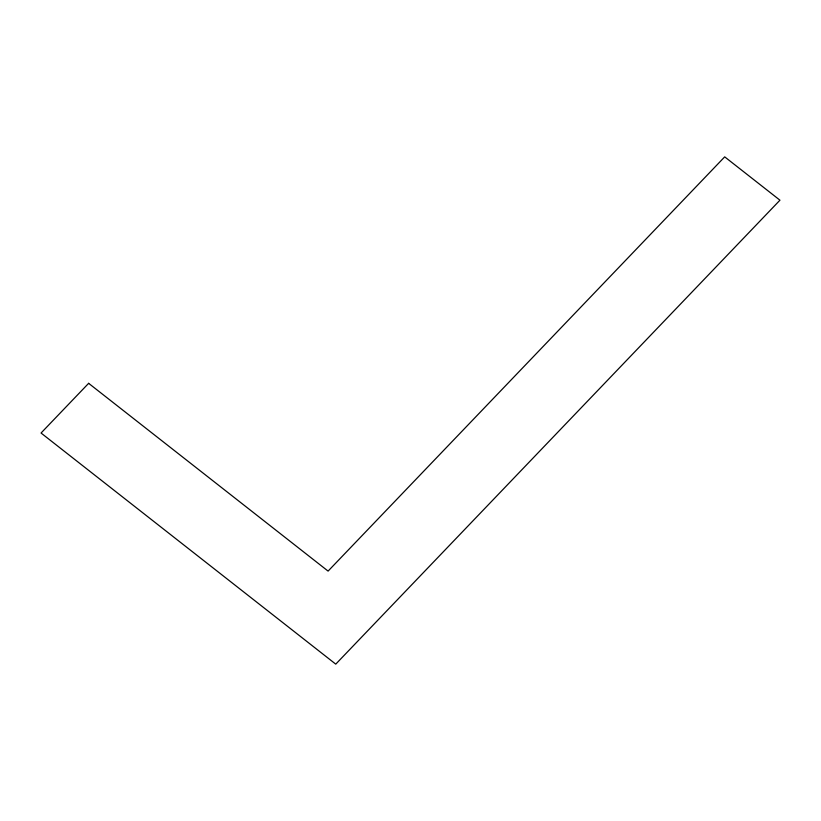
<?xml version="1.0" encoding="UTF-8"?>
<svg xmlns="http://www.w3.org/2000/svg" width="821" height="821" viewBox="0 0 821 821"><rect width="100%" height="100%" fill="white"/><g stroke="black" fill="none" stroke-linecap="round" stroke-linejoin="round"><path stroke-width="1.23" d="M88.637 383.325L41.05 433.026L335.758 664.138L779.95 200.191L724.697 156.862L328.092 571.098L88.637 383.325"/></g></svg>
